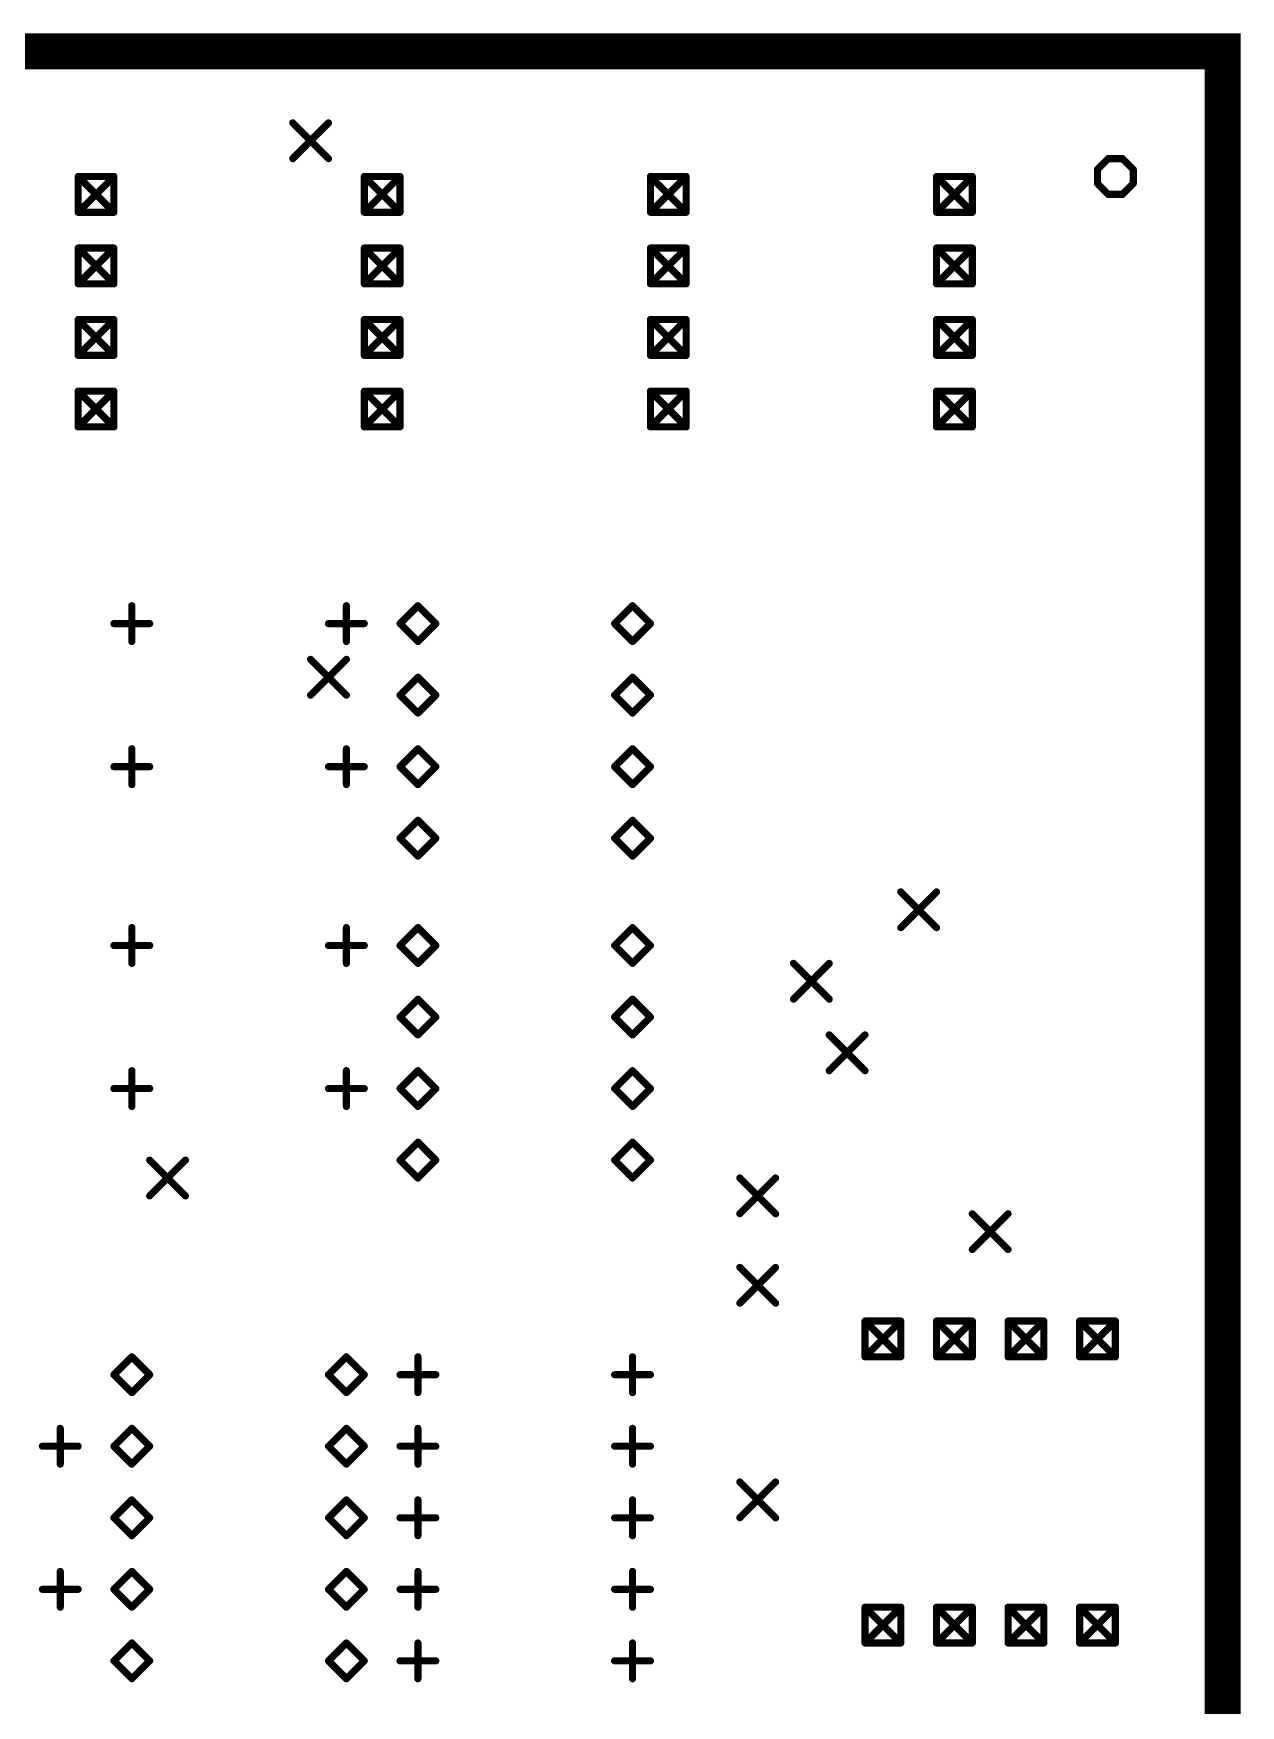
# Model space of a CAD drawing. Extents: x 0.17 to 7.45, y -1.34 to 4.7.
# Drawn here: x 5.758 to 7.446, y 2.359 to 4.696 of the extents above; entities that cross this region are included whole.
import ezdxf

# ---------------------------------------------------------------- set-up
doc = ezdxf.new("R2010")
doc.units = 0

msp = doc.modelspace()

# ---------------------------------------------------------------- linework, layer by layer
at = {"const_width": 0.05}
msp.add_lwpolyline([(0.196, 0.171), (0.196, 4.671), (7.421, 4.671), (7.421, 0.171), (0.196, 0.171)], close=True, dxfattribs=at)
at = {"const_width": 0.025}
msp.add_lwpolyline([(7.4085, 4.671, 1), (7.4335, 4.671, 1)], format="xyb", close=True, dxfattribs=at)
at = {"layer": 'DRD', "const_width": 0.01}
for points in [[(6.121, 4.571), (6.171, 4.521)], [(6.121, 4.521), (6.171, 4.571)], [(7.246, 4.506), (7.261, 4.521)], [(7.261, 4.521), (7.281, 4.521)], [(7.281, 4.521), (7.296, 4.506)], [(5.821, 4.496), (5.871, 4.446)], [(5.821, 4.446), (5.871, 4.496)], [(5.821, 4.496), (5.871, 4.496)], [(5.821, 4.446), (5.821, 4.496)], [(5.871, 4.496), (5.871, 4.446)], [(6.221, 4.496), (6.271, 4.446)], [(6.221, 4.446), (6.271, 4.496)], [(6.221, 4.496), (6.271, 4.496)], [(6.221, 4.446), (6.221, 4.496)], [(6.271, 4.496), (6.271, 4.446)], [(6.621, 4.496), (6.671, 4.446)], [(6.621, 4.446), (6.671, 4.496)], [(6.621, 4.496), (6.671, 4.496)], [(6.621, 4.446), (6.621, 4.496)], [(6.671, 4.496), (6.671, 4.446)], [(7.021, 4.496), (7.071, 4.446)], [(7.021, 4.446), (7.071, 4.496)], [(7.021, 4.496), (7.071, 4.496)], [(7.021, 4.446), (7.021, 4.496)], [(7.071, 4.496), (7.071, 4.446)], [(7.246, 4.486), (7.246, 4.506)], [(7.261, 4.471), (7.246, 4.486)], [(7.296, 4.486), (7.281, 4.471)], [(7.296, 4.506), (7.296, 4.486)], [(7.281, 4.471), (7.261, 4.471)], [(5.871, 4.446), (5.821, 4.446)], [(6.271, 4.446), (6.221, 4.446)], [(6.671, 4.446), (6.621, 4.446)], [(7.071, 4.446), (7.021, 4.446)], [(5.821, 4.396), (5.871, 4.346)], [(5.821, 4.346), (5.871, 4.396)], [(5.821, 4.396), (5.871, 4.396)], [(5.821, 4.346), (5.821, 4.396)], [(5.871, 4.396), (5.871, 4.346)], [(6.221, 4.396), (6.271, 4.346)], [(6.221, 4.346), (6.271, 4.396)], [(6.221, 4.396), (6.271, 4.396)], [(6.221, 4.346), (6.221, 4.396)], [(6.271, 4.396), (6.271, 4.346)], [(6.621, 4.396), (6.671, 4.346)], [(6.621, 4.346), (6.671, 4.396)], [(6.621, 4.396), (6.671, 4.396)], [(6.621, 4.346), (6.621, 4.396)], [(6.671, 4.396), (6.671, 4.346)], [(7.021, 4.396), (7.071, 4.346)], [(7.021, 4.346), (7.071, 4.396)], [(7.021, 4.396), (7.071, 4.396)], [(7.021, 4.346), (7.021, 4.396)], [(7.071, 4.396), (7.071, 4.346)], [(5.871, 4.346), (5.821, 4.346)], [(6.271, 4.346), (6.221, 4.346)], [(6.671, 4.346), (6.621, 4.346)], [(7.071, 4.346), (7.021, 4.346)], [(5.821, 4.296), (5.871, 4.246)], [(5.821, 4.246), (5.871, 4.296)], [(5.821, 4.296), (5.871, 4.296)], [(5.821, 4.246), (5.821, 4.296)], [(5.871, 4.296), (5.871, 4.246)], [(6.221, 4.296), (6.271, 4.246)], [(6.221, 4.246), (6.271, 4.296)], [(6.221, 4.296), (6.271, 4.296)], [(6.221, 4.246), (6.221, 4.296)], [(6.271, 4.296), (6.271, 4.246)], [(6.621, 4.296), (6.671, 4.246)], [(6.621, 4.246), (6.671, 4.296)], [(6.621, 4.296), (6.671, 4.296)], [(6.621, 4.246), (6.621, 4.296)], [(6.671, 4.296), (6.671, 4.246)], [(7.021, 4.296), (7.071, 4.246)], [(7.021, 4.246), (7.071, 4.296)], [(7.021, 4.296), (7.071, 4.296)], [(7.021, 4.246), (7.021, 4.296)], [(7.071, 4.296), (7.071, 4.246)], [(5.871, 4.246), (5.821, 4.246)], [(6.271, 4.246), (6.221, 4.246)], [(6.671, 4.246), (6.621, 4.246)], [(7.071, 4.246), (7.021, 4.246)], [(5.821, 4.196), (5.871, 4.146)], [(5.821, 4.146), (5.871, 4.196)], [(5.821, 4.196), (5.871, 4.196)], [(5.821, 4.146), (5.821, 4.196)], [(5.871, 4.196), (5.871, 4.146)], [(6.221, 4.196), (6.271, 4.146)], [(6.221, 4.146), (6.271, 4.196)], [(6.221, 4.196), (6.271, 4.196)], [(6.221, 4.146), (6.221, 4.196)], [(6.271, 4.196), (6.271, 4.146)], [(6.621, 4.196), (6.671, 4.146)], [(6.621, 4.146), (6.671, 4.196)], [(6.621, 4.196), (6.671, 4.196)], [(6.621, 4.146), (6.621, 4.196)], [(6.671, 4.196), (6.671, 4.146)], [(7.021, 4.196), (7.071, 4.146)], [(7.021, 4.146), (7.071, 4.196)], [(7.021, 4.196), (7.071, 4.196)], [(7.021, 4.146), (7.021, 4.196)], [(7.071, 4.196), (7.071, 4.146)], [(5.871, 4.146), (5.821, 4.146)], [(6.271, 4.146), (6.221, 4.146)], [(6.671, 4.146), (6.621, 4.146)], [(7.071, 4.146), (7.021, 4.146)], [(5.896, 3.846), (5.896, 3.896)], [(6.196, 3.846), (6.196, 3.896)], [(6.271, 3.871), (6.296, 3.896)], [(6.296, 3.896), (6.321, 3.871)], [(6.571, 3.871), (6.596, 3.896)], [(6.596, 3.896), (6.621, 3.871)], [(5.871, 3.871), (5.921, 3.871)], [(6.171, 3.871), (6.221, 3.871)], [(6.296, 3.846), (6.271, 3.871)], [(6.321, 3.871), (6.296, 3.846)], [(6.596, 3.846), (6.571, 3.871)], [(6.621, 3.871), (6.596, 3.846)], [(6.146, 3.821), (6.196, 3.771)], [(6.146, 3.771), (6.196, 3.821)], [(6.271, 3.771), (6.296, 3.796)], [(6.296, 3.796), (6.321, 3.771)], [(6.571, 3.771), (6.596, 3.796)], [(6.596, 3.796), (6.621, 3.771)], [(6.296, 3.746), (6.271, 3.771)], [(6.321, 3.771), (6.296, 3.746)], [(6.596, 3.746), (6.571, 3.771)], [(6.621, 3.771), (6.596, 3.746)], [(5.896, 3.646), (5.896, 3.696)], [(6.196, 3.646), (6.196, 3.696)], [(6.271, 3.671), (6.296, 3.696)], [(6.296, 3.696), (6.321, 3.671)], [(6.571, 3.671), (6.596, 3.696)], [(6.596, 3.696), (6.621, 3.671)], [(5.871, 3.671), (5.921, 3.671)], [(6.171, 3.671), (6.221, 3.671)], [(6.296, 3.646), (6.271, 3.671)], [(6.321, 3.671), (6.296, 3.646)], [(6.596, 3.646), (6.571, 3.671)], [(6.621, 3.671), (6.596, 3.646)], [(6.271, 3.571), (6.296, 3.596)], [(6.296, 3.596), (6.321, 3.571)], [(6.571, 3.571), (6.596, 3.596)], [(6.596, 3.596), (6.621, 3.571)], [(6.296, 3.546), (6.271, 3.571)], [(6.321, 3.571), (6.296, 3.546)], [(6.596, 3.546), (6.571, 3.571)], [(6.621, 3.571), (6.596, 3.546)], [(6.971, 3.496), (7.021, 3.446)], [(6.971, 3.446), (7.021, 3.496)], [(5.896, 3.396), (5.896, 3.446)], [(6.196, 3.396), (6.196, 3.446)], [(6.271, 3.421), (6.296, 3.446)], [(6.296, 3.446), (6.321, 3.421)], [(6.571, 3.421), (6.596, 3.446)], [(6.596, 3.446), (6.621, 3.421)], [(5.871, 3.421), (5.921, 3.421)], [(6.171, 3.421), (6.221, 3.421)], [(6.296, 3.396), (6.271, 3.421)], [(6.321, 3.421), (6.296, 3.396)], [(6.596, 3.396), (6.571, 3.421)], [(6.621, 3.421), (6.596, 3.396)], [(6.821, 3.396), (6.871, 3.346)], [(6.821, 3.346), (6.871, 3.396)], [(6.271, 3.321), (6.296, 3.346)], [(6.296, 3.346), (6.321, 3.321)], [(6.571, 3.321), (6.596, 3.346)], [(6.596, 3.346), (6.621, 3.321)], [(6.296, 3.296), (6.271, 3.321)], [(6.321, 3.321), (6.296, 3.296)], [(6.596, 3.296), (6.571, 3.321)], [(6.621, 3.321), (6.596, 3.296)], [(6.871, 3.296), (6.921, 3.246)], [(6.871, 3.246), (6.921, 3.296)], [(5.896, 3.196), (5.896, 3.246)], [(6.196, 3.196), (6.196, 3.246)], [(6.271, 3.221), (6.296, 3.246)], [(6.296, 3.246), (6.321, 3.221)], [(6.571, 3.221), (6.596, 3.246)], [(6.596, 3.246), (6.621, 3.221)], [(5.871, 3.221), (5.921, 3.221)], [(6.171, 3.221), (6.221, 3.221)], [(6.296, 3.196), (6.271, 3.221)], [(6.321, 3.221), (6.296, 3.196)], [(6.596, 3.196), (6.571, 3.221)], [(6.621, 3.221), (6.596, 3.196)], [(6.271, 3.121), (6.296, 3.146)], [(6.296, 3.146), (6.321, 3.121)], [(6.571, 3.121), (6.596, 3.146)], [(6.596, 3.146), (6.621, 3.121)], [(5.921, 3.121), (5.971, 3.071)], [(5.921, 3.071), (5.971, 3.121)], [(5.921, 3.121), (5.971, 3.071)], [(5.921, 3.071), (5.971, 3.121)], [(6.296, 3.096), (6.271, 3.121)], [(6.321, 3.121), (6.296, 3.096)], [(6.596, 3.096), (6.571, 3.121)], [(6.621, 3.121), (6.596, 3.096)], [(6.746, 3.096), (6.796, 3.046)], [(6.746, 3.046), (6.796, 3.096)], [(7.071, 3.046), (7.121, 2.996)], [(7.071, 2.996), (7.121, 3.046)], [(6.746, 2.971), (6.796, 2.921)], [(6.746, 2.921), (6.796, 2.971)], [(6.921, 2.896), (6.971, 2.846)], [(6.921, 2.846), (6.971, 2.896)], [(6.921, 2.896), (6.971, 2.896)], [(6.921, 2.846), (6.921, 2.896)], [(6.971, 2.896), (6.971, 2.846)], [(7.021, 2.896), (7.071, 2.846)], [(7.021, 2.846), (7.071, 2.896)], [(7.021, 2.896), (7.071, 2.896)], [(7.021, 2.846), (7.021, 2.896)], [(7.071, 2.896), (7.071, 2.846)], [(7.121, 2.896), (7.171, 2.846)], [(7.121, 2.846), (7.171, 2.896)], [(7.121, 2.896), (7.171, 2.896)], [(7.121, 2.846), (7.121, 2.896)], [(7.171, 2.896), (7.171, 2.846)], [(7.221, 2.896), (7.271, 2.846)], [(7.221, 2.846), (7.271, 2.896)], [(7.221, 2.896), (7.271, 2.896)], [(7.221, 2.846), (7.221, 2.896)], [(7.271, 2.896), (7.271, 2.846)], [(5.871, 2.821), (5.896, 2.846)], [(5.896, 2.846), (5.921, 2.821)], [(6.171, 2.821), (6.196, 2.846)], [(6.196, 2.846), (6.221, 2.821)], [(6.296, 2.796), (6.296, 2.846)], [(6.596, 2.796), (6.596, 2.846)], [(6.971, 2.846), (6.921, 2.846)], [(7.071, 2.846), (7.021, 2.846)], [(7.171, 2.846), (7.121, 2.846)], [(7.271, 2.846), (7.221, 2.846)], [(5.896, 2.796), (5.871, 2.821)], [(5.921, 2.821), (5.896, 2.796)], [(6.196, 2.796), (6.171, 2.821)], [(6.221, 2.821), (6.196, 2.796)], [(6.271, 2.821), (6.321, 2.821)], [(6.571, 2.821), (6.621, 2.821)], [(5.796, 2.696), (5.796, 2.746)], [(5.871, 2.721), (5.896, 2.746)], [(5.896, 2.746), (5.921, 2.721)], [(6.171, 2.721), (6.196, 2.746)], [(6.196, 2.746), (6.221, 2.721)], [(6.296, 2.696), (6.296, 2.746)], [(6.596, 2.696), (6.596, 2.746)], [(5.771, 2.721), (5.821, 2.721)], [(5.896, 2.696), (5.871, 2.721)], [(5.921, 2.721), (5.896, 2.696)], [(6.196, 2.696), (6.171, 2.721)], [(6.221, 2.721), (6.196, 2.696)], [(6.271, 2.721), (6.321, 2.721)], [(6.571, 2.721), (6.621, 2.721)], [(6.746, 2.671), (6.796, 2.621)], [(6.746, 2.621), (6.796, 2.671)], [(5.871, 2.621), (5.896, 2.646)], [(5.896, 2.646), (5.921, 2.621)], [(6.171, 2.621), (6.196, 2.646)], [(6.196, 2.646), (6.221, 2.621)], [(6.296, 2.596), (6.296, 2.646)], [(6.596, 2.596), (6.596, 2.646)], [(5.896, 2.596), (5.871, 2.621)], [(5.921, 2.621), (5.896, 2.596)], [(6.196, 2.596), (6.171, 2.621)], [(6.221, 2.621), (6.196, 2.596)], [(6.271, 2.621), (6.321, 2.621)], [(6.571, 2.621), (6.621, 2.621)], [(5.796, 2.496), (5.796, 2.546)], [(5.871, 2.521), (5.896, 2.546)], [(5.896, 2.546), (5.921, 2.521)], [(6.171, 2.521), (6.196, 2.546)], [(6.196, 2.546), (6.221, 2.521)], [(6.296, 2.496), (6.296, 2.546)], [(6.596, 2.496), (6.596, 2.546)], [(5.771, 2.521), (5.821, 2.521)], [(5.896, 2.496), (5.871, 2.521)], [(5.921, 2.521), (5.896, 2.496)], [(6.196, 2.496), (6.171, 2.521)], [(6.221, 2.521), (6.196, 2.496)], [(6.271, 2.521), (6.321, 2.521)], [(6.571, 2.521), (6.621, 2.521)], [(6.921, 2.496), (6.971, 2.446)], [(6.921, 2.446), (6.971, 2.496)], [(6.921, 2.496), (6.971, 2.496)], [(6.921, 2.446), (6.921, 2.496)], [(6.971, 2.496), (6.971, 2.446)], [(7.021, 2.496), (7.071, 2.446)], [(7.021, 2.446), (7.071, 2.496)], [(7.021, 2.496), (7.071, 2.496)], [(7.021, 2.446), (7.021, 2.496)], [(7.071, 2.496), (7.071, 2.446)], [(7.121, 2.496), (7.171, 2.446)], [(7.121, 2.446), (7.171, 2.496)], [(7.121, 2.496), (7.171, 2.496)], [(7.121, 2.446), (7.121, 2.496)], [(7.171, 2.496), (7.171, 2.446)], [(7.221, 2.496), (7.271, 2.446)], [(7.221, 2.446), (7.271, 2.496)], [(7.221, 2.496), (7.271, 2.496)], [(7.221, 2.446), (7.221, 2.496)], [(7.271, 2.496), (7.271, 2.446)], [(5.871, 2.421), (5.896, 2.446)], [(5.896, 2.446), (5.921, 2.421)], [(6.171, 2.421), (6.196, 2.446)], [(6.196, 2.446), (6.221, 2.421)], [(6.296, 2.396), (6.296, 2.446)], [(6.596, 2.396), (6.596, 2.446)], [(6.971, 2.446), (6.921, 2.446)], [(7.071, 2.446), (7.021, 2.446)], [(7.171, 2.446), (7.121, 2.446)], [(7.271, 2.446), (7.221, 2.446)], [(5.896, 2.396), (5.871, 2.421)], [(5.921, 2.421), (5.896, 2.396)], [(6.196, 2.396), (6.171, 2.421)], [(6.221, 2.421), (6.196, 2.396)], [(6.271, 2.421), (6.321, 2.421)], [(6.571, 2.421), (6.621, 2.421)]]:
    msp.add_lwpolyline(points, dxfattribs=at)
at = {"layer": 'DRD', "const_width": 0.005}
for points in [[(6.1185, 4.571, 1), (6.1235, 4.571, 1)], [(6.1685, 4.571, 1), (6.1735, 4.571, 1)], [(6.1185, 4.521, 1), (6.1235, 4.521, 1)], [(6.1685, 4.521, 1), (6.1735, 4.521, 1)], [(7.2585, 4.521, 1), (7.2635, 4.521, 1)], [(7.2585, 4.521, 1), (7.2635, 4.521, 1)], [(7.2785, 4.521, 1), (7.2835, 4.521, 1)], [(7.2785, 4.521, 1), (7.2835, 4.521, 1)], [(5.8185, 4.496, 1), (5.8235, 4.496, 1)], [(5.8185, 4.496, 1), (5.8235, 4.496, 1)], [(5.8185, 4.496, 1), (5.8235, 4.496, 1)], [(5.8685, 4.496, 1), (5.8735, 4.496, 1)], [(5.8685, 4.496, 1), (5.8735, 4.496, 1)], [(5.8685, 4.496, 1), (5.8735, 4.496, 1)], [(6.2185, 4.496, 1), (6.2235, 4.496, 1)], [(6.2185, 4.496, 1), (6.2235, 4.496, 1)], [(6.2185, 4.496, 1), (6.2235, 4.496, 1)], [(6.2685, 4.496, 1), (6.2735, 4.496, 1)], [(6.2685, 4.496, 1), (6.2735, 4.496, 1)], [(6.2685, 4.496, 1), (6.2735, 4.496, 1)], [(6.6185, 4.496, 1), (6.6235, 4.496, 1)], [(6.6185, 4.496, 1), (6.6235, 4.496, 1)], [(6.6185, 4.496, 1), (6.6235, 4.496, 1)], [(6.6685, 4.496, 1), (6.6735, 4.496, 1)], [(6.6685, 4.496, 1), (6.6735, 4.496, 1)], [(6.6685, 4.496, 1), (6.6735, 4.496, 1)], [(7.0185, 4.496, 1), (7.0235, 4.496, 1)], [(7.0185, 4.496, 1), (7.0235, 4.496, 1)], [(7.0185, 4.496, 1), (7.0235, 4.496, 1)], [(7.0685, 4.496, 1), (7.0735, 4.496, 1)], [(7.0685, 4.496, 1), (7.0735, 4.496, 1)], [(7.0685, 4.496, 1), (7.0735, 4.496, 1)], [(7.2435, 4.506, 1), (7.2485, 4.506, 1)], [(7.2435, 4.506, 1), (7.2485, 4.506, 1)], [(7.2435, 4.486, 1), (7.2485, 4.486, 1)], [(7.2435, 4.486, 1), (7.2485, 4.486, 1)], [(7.2935, 4.506, 1), (7.2985, 4.506, 1)], [(7.2935, 4.506, 1), (7.2985, 4.506, 1)], [(7.2935, 4.486, 1), (7.2985, 4.486, 1)], [(7.2935, 4.486, 1), (7.2985, 4.486, 1)], [(7.2585, 4.471, 1), (7.2635, 4.471, 1)], [(7.2585, 4.471, 1), (7.2635, 4.471, 1)], [(7.2785, 4.471, 1), (7.2835, 4.471, 1)], [(7.2785, 4.471, 1), (7.2835, 4.471, 1)], [(5.8185, 4.446, 1), (5.8235, 4.446, 1)], [(5.8185, 4.446, 1), (5.8235, 4.446, 1)], [(5.8185, 4.446, 1), (5.8235, 4.446, 1)], [(5.8685, 4.446, 1), (5.8735, 4.446, 1)], [(5.8685, 4.446, 1), (5.8735, 4.446, 1)], [(5.8685, 4.446, 1), (5.8735, 4.446, 1)], [(6.2185, 4.446, 1), (6.2235, 4.446, 1)], [(6.2185, 4.446, 1), (6.2235, 4.446, 1)], [(6.2185, 4.446, 1), (6.2235, 4.446, 1)], [(6.2685, 4.446, 1), (6.2735, 4.446, 1)], [(6.2685, 4.446, 1), (6.2735, 4.446, 1)], [(6.2685, 4.446, 1), (6.2735, 4.446, 1)], [(6.6185, 4.446, 1), (6.6235, 4.446, 1)], [(6.6185, 4.446, 1), (6.6235, 4.446, 1)], [(6.6185, 4.446, 1), (6.6235, 4.446, 1)], [(6.6685, 4.446, 1), (6.6735, 4.446, 1)], [(6.6685, 4.446, 1), (6.6735, 4.446, 1)], [(6.6685, 4.446, 1), (6.6735, 4.446, 1)], [(7.0185, 4.446, 1), (7.0235, 4.446, 1)], [(7.0185, 4.446, 1), (7.0235, 4.446, 1)], [(7.0185, 4.446, 1), (7.0235, 4.446, 1)], [(7.0685, 4.446, 1), (7.0735, 4.446, 1)], [(7.0685, 4.446, 1), (7.0735, 4.446, 1)], [(7.0685, 4.446, 1), (7.0735, 4.446, 1)], [(5.8185, 4.396, 1), (5.8235, 4.396, 1)], [(5.8185, 4.396, 1), (5.8235, 4.396, 1)], [(5.8185, 4.396, 1), (5.8235, 4.396, 1)], [(5.8685, 4.396, 1), (5.8735, 4.396, 1)], [(5.8685, 4.396, 1), (5.8735, 4.396, 1)], [(5.8685, 4.396, 1), (5.8735, 4.396, 1)], [(6.2185, 4.396, 1), (6.2235, 4.396, 1)], [(6.2185, 4.396, 1), (6.2235, 4.396, 1)], [(6.2185, 4.396, 1), (6.2235, 4.396, 1)], [(6.2685, 4.396, 1), (6.2735, 4.396, 1)], [(6.2685, 4.396, 1), (6.2735, 4.396, 1)], [(6.2685, 4.396, 1), (6.2735, 4.396, 1)], [(6.6185, 4.396, 1), (6.6235, 4.396, 1)], [(6.6185, 4.396, 1), (6.6235, 4.396, 1)], [(6.6185, 4.396, 1), (6.6235, 4.396, 1)], [(6.6685, 4.396, 1), (6.6735, 4.396, 1)], [(6.6685, 4.396, 1), (6.6735, 4.396, 1)], [(6.6685, 4.396, 1), (6.6735, 4.396, 1)], [(7.0185, 4.396, 1), (7.0235, 4.396, 1)], [(7.0185, 4.396, 1), (7.0235, 4.396, 1)], [(7.0185, 4.396, 1), (7.0235, 4.396, 1)], [(7.0685, 4.396, 1), (7.0735, 4.396, 1)], [(7.0685, 4.396, 1), (7.0735, 4.396, 1)], [(7.0685, 4.396, 1), (7.0735, 4.396, 1)], [(5.8185, 4.346, 1), (5.8235, 4.346, 1)], [(5.8185, 4.346, 1), (5.8235, 4.346, 1)], [(5.8185, 4.346, 1), (5.8235, 4.346, 1)], [(5.8685, 4.346, 1), (5.8735, 4.346, 1)], [(5.8685, 4.346, 1), (5.8735, 4.346, 1)], [(5.8685, 4.346, 1), (5.8735, 4.346, 1)], [(6.2185, 4.346, 1), (6.2235, 4.346, 1)], [(6.2185, 4.346, 1), (6.2235, 4.346, 1)], [(6.2185, 4.346, 1), (6.2235, 4.346, 1)], [(6.2685, 4.346, 1), (6.2735, 4.346, 1)], [(6.2685, 4.346, 1), (6.2735, 4.346, 1)], [(6.2685, 4.346, 1), (6.2735, 4.346, 1)], [(6.6185, 4.346, 1), (6.6235, 4.346, 1)], [(6.6185, 4.346, 1), (6.6235, 4.346, 1)], [(6.6185, 4.346, 1), (6.6235, 4.346, 1)], [(6.6685, 4.346, 1), (6.6735, 4.346, 1)], [(6.6685, 4.346, 1), (6.6735, 4.346, 1)], [(6.6685, 4.346, 1), (6.6735, 4.346, 1)], [(7.0185, 4.346, 1), (7.0235, 4.346, 1)], [(7.0185, 4.346, 1), (7.0235, 4.346, 1)], [(7.0185, 4.346, 1), (7.0235, 4.346, 1)], [(7.0685, 4.346, 1), (7.0735, 4.346, 1)], [(7.0685, 4.346, 1), (7.0735, 4.346, 1)], [(7.0685, 4.346, 1), (7.0735, 4.346, 1)], [(5.8185, 4.296, 1), (5.8235, 4.296, 1)], [(5.8185, 4.296, 1), (5.8235, 4.296, 1)], [(5.8185, 4.296, 1), (5.8235, 4.296, 1)], [(5.8685, 4.296, 1), (5.8735, 4.296, 1)], [(5.8685, 4.296, 1), (5.8735, 4.296, 1)], [(5.8685, 4.296, 1), (5.8735, 4.296, 1)], [(6.2185, 4.296, 1), (6.2235, 4.296, 1)], [(6.2185, 4.296, 1), (6.2235, 4.296, 1)], [(6.2185, 4.296, 1), (6.2235, 4.296, 1)], [(6.2685, 4.296, 1), (6.2735, 4.296, 1)], [(6.2685, 4.296, 1), (6.2735, 4.296, 1)], [(6.2685, 4.296, 1), (6.2735, 4.296, 1)], [(6.6185, 4.296, 1), (6.6235, 4.296, 1)], [(6.6185, 4.296, 1), (6.6235, 4.296, 1)], [(6.6185, 4.296, 1), (6.6235, 4.296, 1)], [(6.6685, 4.296, 1), (6.6735, 4.296, 1)], [(6.6685, 4.296, 1), (6.6735, 4.296, 1)], [(6.6685, 4.296, 1), (6.6735, 4.296, 1)], [(7.0185, 4.296, 1), (7.0235, 4.296, 1)], [(7.0185, 4.296, 1), (7.0235, 4.296, 1)], [(7.0185, 4.296, 1), (7.0235, 4.296, 1)], [(7.0685, 4.296, 1), (7.0735, 4.296, 1)], [(7.0685, 4.296, 1), (7.0735, 4.296, 1)], [(7.0685, 4.296, 1), (7.0735, 4.296, 1)], [(5.8185, 4.246, 1), (5.8235, 4.246, 1)], [(5.8185, 4.246, 1), (5.8235, 4.246, 1)], [(5.8185, 4.246, 1), (5.8235, 4.246, 1)], [(5.8685, 4.246, 1), (5.8735, 4.246, 1)], [(5.8685, 4.246, 1), (5.8735, 4.246, 1)], [(5.8685, 4.246, 1), (5.8735, 4.246, 1)], [(6.2185, 4.246, 1), (6.2235, 4.246, 1)], [(6.2185, 4.246, 1), (6.2235, 4.246, 1)], [(6.2185, 4.246, 1), (6.2235, 4.246, 1)], [(6.2685, 4.246, 1), (6.2735, 4.246, 1)], [(6.2685, 4.246, 1), (6.2735, 4.246, 1)], [(6.2685, 4.246, 1), (6.2735, 4.246, 1)], [(6.6185, 4.246, 1), (6.6235, 4.246, 1)], [(6.6185, 4.246, 1), (6.6235, 4.246, 1)], [(6.6185, 4.246, 1), (6.6235, 4.246, 1)], [(6.6685, 4.246, 1), (6.6735, 4.246, 1)], [(6.6685, 4.246, 1), (6.6735, 4.246, 1)], [(6.6685, 4.246, 1), (6.6735, 4.246, 1)], [(7.0185, 4.246, 1), (7.0235, 4.246, 1)], [(7.0185, 4.246, 1), (7.0235, 4.246, 1)], [(7.0185, 4.246, 1), (7.0235, 4.246, 1)], [(7.0685, 4.246, 1), (7.0735, 4.246, 1)], [(7.0685, 4.246, 1), (7.0735, 4.246, 1)], [(7.0685, 4.246, 1), (7.0735, 4.246, 1)], [(5.8185, 4.196, 1), (5.8235, 4.196, 1)], [(5.8185, 4.196, 1), (5.8235, 4.196, 1)], [(5.8185, 4.196, 1), (5.8235, 4.196, 1)], [(5.8685, 4.196, 1), (5.8735, 4.196, 1)], [(5.8685, 4.196, 1), (5.8735, 4.196, 1)], [(5.8685, 4.196, 1), (5.8735, 4.196, 1)], [(6.2185, 4.196, 1), (6.2235, 4.196, 1)], [(6.2185, 4.196, 1), (6.2235, 4.196, 1)], [(6.2185, 4.196, 1), (6.2235, 4.196, 1)], [(6.2685, 4.196, 1), (6.2735, 4.196, 1)], [(6.2685, 4.196, 1), (6.2735, 4.196, 1)], [(6.2685, 4.196, 1), (6.2735, 4.196, 1)], [(6.6185, 4.196, 1), (6.6235, 4.196, 1)], [(6.6185, 4.196, 1), (6.6235, 4.196, 1)], [(6.6185, 4.196, 1), (6.6235, 4.196, 1)], [(6.6685, 4.196, 1), (6.6735, 4.196, 1)], [(6.6685, 4.196, 1), (6.6735, 4.196, 1)], [(6.6685, 4.196, 1), (6.6735, 4.196, 1)], [(7.0185, 4.196, 1), (7.0235, 4.196, 1)], [(7.0185, 4.196, 1), (7.0235, 4.196, 1)], [(7.0185, 4.196, 1), (7.0235, 4.196, 1)], [(7.0685, 4.196, 1), (7.0735, 4.196, 1)], [(7.0685, 4.196, 1), (7.0735, 4.196, 1)], [(7.0685, 4.196, 1), (7.0735, 4.196, 1)], [(5.8185, 4.146, 1), (5.8235, 4.146, 1)], [(5.8185, 4.146, 1), (5.8235, 4.146, 1)], [(5.8185, 4.146, 1), (5.8235, 4.146, 1)], [(5.8685, 4.146, 1), (5.8735, 4.146, 1)], [(5.8685, 4.146, 1), (5.8735, 4.146, 1)], [(5.8685, 4.146, 1), (5.8735, 4.146, 1)], [(6.2185, 4.146, 1), (6.2235, 4.146, 1)], [(6.2185, 4.146, 1), (6.2235, 4.146, 1)], [(6.2185, 4.146, 1), (6.2235, 4.146, 1)], [(6.2685, 4.146, 1), (6.2735, 4.146, 1)], [(6.2685, 4.146, 1), (6.2735, 4.146, 1)], [(6.2685, 4.146, 1), (6.2735, 4.146, 1)], [(6.6185, 4.146, 1), (6.6235, 4.146, 1)], [(6.6185, 4.146, 1), (6.6235, 4.146, 1)], [(6.6185, 4.146, 1), (6.6235, 4.146, 1)], [(6.6685, 4.146, 1), (6.6735, 4.146, 1)], [(6.6685, 4.146, 1), (6.6735, 4.146, 1)], [(6.6685, 4.146, 1), (6.6735, 4.146, 1)], [(7.0185, 4.146, 1), (7.0235, 4.146, 1)], [(7.0185, 4.146, 1), (7.0235, 4.146, 1)], [(7.0185, 4.146, 1), (7.0235, 4.146, 1)], [(7.0685, 4.146, 1), (7.0735, 4.146, 1)], [(7.0685, 4.146, 1), (7.0735, 4.146, 1)], [(7.0685, 4.146, 1), (7.0735, 4.146, 1)], [(5.8935, 3.896, 1), (5.8985, 3.896, 1)], [(6.1935, 3.896, 1), (6.1985, 3.896, 1)], [(6.2935, 3.896, 1), (6.2985, 3.896, 1)], [(6.2935, 3.896, 1), (6.2985, 3.896, 1)], [(6.5935, 3.896, 1), (6.5985, 3.896, 1)], [(6.5935, 3.896, 1), (6.5985, 3.896, 1)], [(5.8685, 3.871, 1), (5.8735, 3.871, 1)], [(5.9185, 3.871, 1), (5.9235, 3.871, 1)], [(6.1685, 3.871, 1), (6.1735, 3.871, 1)], [(6.2185, 3.871, 1), (6.2235, 3.871, 1)], [(6.2685, 3.871, 1), (6.2735, 3.871, 1)], [(6.2685, 3.871, 1), (6.2735, 3.871, 1)], [(6.3185, 3.871, 1), (6.3235, 3.871, 1)], [(6.3185, 3.871, 1), (6.3235, 3.871, 1)], [(6.5685, 3.871, 1), (6.5735, 3.871, 1)], [(6.5685, 3.871, 1), (6.5735, 3.871, 1)], [(6.6185, 3.871, 1), (6.6235, 3.871, 1)], [(6.6185, 3.871, 1), (6.6235, 3.871, 1)], [(5.8935, 3.846, 1), (5.8985, 3.846, 1)], [(6.1935, 3.846, 1), (6.1985, 3.846, 1)], [(6.2935, 3.846, 1), (6.2985, 3.846, 1)], [(6.2935, 3.846, 1), (6.2985, 3.846, 1)], [(6.5935, 3.846, 1), (6.5985, 3.846, 1)], [(6.5935, 3.846, 1), (6.5985, 3.846, 1)], [(6.1435, 3.821, 1), (6.1485, 3.821, 1)], [(6.1935, 3.821, 1), (6.1985, 3.821, 1)], [(6.2935, 3.796, 1), (6.2985, 3.796, 1)], [(6.2935, 3.796, 1), (6.2985, 3.796, 1)], [(6.5935, 3.796, 1), (6.5985, 3.796, 1)], [(6.5935, 3.796, 1), (6.5985, 3.796, 1)], [(6.1435, 3.771, 1), (6.1485, 3.771, 1)], [(6.1935, 3.771, 1), (6.1985, 3.771, 1)], [(6.2685, 3.771, 1), (6.2735, 3.771, 1)], [(6.2685, 3.771, 1), (6.2735, 3.771, 1)], [(6.3185, 3.771, 1), (6.3235, 3.771, 1)], [(6.3185, 3.771, 1), (6.3235, 3.771, 1)], [(6.5685, 3.771, 1), (6.5735, 3.771, 1)], [(6.5685, 3.771, 1), (6.5735, 3.771, 1)], [(6.6185, 3.771, 1), (6.6235, 3.771, 1)], [(6.6185, 3.771, 1), (6.6235, 3.771, 1)], [(6.2935, 3.746, 1), (6.2985, 3.746, 1)], [(6.2935, 3.746, 1), (6.2985, 3.746, 1)], [(6.5935, 3.746, 1), (6.5985, 3.746, 1)], [(6.5935, 3.746, 1), (6.5985, 3.746, 1)], [(5.8935, 3.696, 1), (5.8985, 3.696, 1)], [(6.1935, 3.696, 1), (6.1985, 3.696, 1)], [(6.2935, 3.696, 1), (6.2985, 3.696, 1)], [(6.2935, 3.696, 1), (6.2985, 3.696, 1)], [(6.5935, 3.696, 1), (6.5985, 3.696, 1)], [(6.5935, 3.696, 1), (6.5985, 3.696, 1)], [(5.8685, 3.671, 1), (5.8735, 3.671, 1)], [(5.9185, 3.671, 1), (5.9235, 3.671, 1)], [(6.1685, 3.671, 1), (6.1735, 3.671, 1)], [(6.2185, 3.671, 1), (6.2235, 3.671, 1)], [(6.2685, 3.671, 1), (6.2735, 3.671, 1)], [(6.2685, 3.671, 1), (6.2735, 3.671, 1)], [(6.3185, 3.671, 1), (6.3235, 3.671, 1)], [(6.3185, 3.671, 1), (6.3235, 3.671, 1)], [(6.5685, 3.671, 1), (6.5735, 3.671, 1)], [(6.5685, 3.671, 1), (6.5735, 3.671, 1)], [(6.6185, 3.671, 1), (6.6235, 3.671, 1)], [(6.6185, 3.671, 1), (6.6235, 3.671, 1)], [(5.8935, 3.646, 1), (5.8985, 3.646, 1)], [(6.1935, 3.646, 1), (6.1985, 3.646, 1)], [(6.2935, 3.646, 1), (6.2985, 3.646, 1)], [(6.2935, 3.646, 1), (6.2985, 3.646, 1)], [(6.5935, 3.646, 1), (6.5985, 3.646, 1)], [(6.5935, 3.646, 1), (6.5985, 3.646, 1)], [(6.2935, 3.596, 1), (6.2985, 3.596, 1)], [(6.2935, 3.596, 1), (6.2985, 3.596, 1)], [(6.5935, 3.596, 1), (6.5985, 3.596, 1)], [(6.5935, 3.596, 1), (6.5985, 3.596, 1)], [(6.2685, 3.571, 1), (6.2735, 3.571, 1)], [(6.2685, 3.571, 1), (6.2735, 3.571, 1)], [(6.3185, 3.571, 1), (6.3235, 3.571, 1)], [(6.3185, 3.571, 1), (6.3235, 3.571, 1)], [(6.5685, 3.571, 1), (6.5735, 3.571, 1)], [(6.5685, 3.571, 1), (6.5735, 3.571, 1)], [(6.6185, 3.571, 1), (6.6235, 3.571, 1)], [(6.6185, 3.571, 1), (6.6235, 3.571, 1)], [(6.2935, 3.546, 1), (6.2985, 3.546, 1)], [(6.2935, 3.546, 1), (6.2985, 3.546, 1)], [(6.5935, 3.546, 1), (6.5985, 3.546, 1)], [(6.5935, 3.546, 1), (6.5985, 3.546, 1)], [(6.9685, 3.496, 1), (6.9735, 3.496, 1)], [(7.0185, 3.496, 1), (7.0235, 3.496, 1)], [(5.8935, 3.446, 1), (5.8985, 3.446, 1)], [(6.1935, 3.446, 1), (6.1985, 3.446, 1)], [(6.2935, 3.446, 1), (6.2985, 3.446, 1)], [(6.2935, 3.446, 1), (6.2985, 3.446, 1)], [(6.5935, 3.446, 1), (6.5985, 3.446, 1)], [(6.5935, 3.446, 1), (6.5985, 3.446, 1)], [(6.9685, 3.446, 1), (6.9735, 3.446, 1)], [(7.0185, 3.446, 1), (7.0235, 3.446, 1)], [(5.8685, 3.421, 1), (5.8735, 3.421, 1)], [(5.9185, 3.421, 1), (5.9235, 3.421, 1)], [(6.1685, 3.421, 1), (6.1735, 3.421, 1)], [(6.2185, 3.421, 1), (6.2235, 3.421, 1)], [(6.2685, 3.421, 1), (6.2735, 3.421, 1)], [(6.2685, 3.421, 1), (6.2735, 3.421, 1)], [(6.3185, 3.421, 1), (6.3235, 3.421, 1)], [(6.3185, 3.421, 1), (6.3235, 3.421, 1)], [(6.5685, 3.421, 1), (6.5735, 3.421, 1)], [(6.5685, 3.421, 1), (6.5735, 3.421, 1)], [(6.6185, 3.421, 1), (6.6235, 3.421, 1)], [(6.6185, 3.421, 1), (6.6235, 3.421, 1)], [(5.8935, 3.396, 1), (5.8985, 3.396, 1)], [(6.1935, 3.396, 1), (6.1985, 3.396, 1)], [(6.2935, 3.396, 1), (6.2985, 3.396, 1)], [(6.2935, 3.396, 1), (6.2985, 3.396, 1)], [(6.5935, 3.396, 1), (6.5985, 3.396, 1)], [(6.5935, 3.396, 1), (6.5985, 3.396, 1)], [(6.8185, 3.396, 1), (6.8235, 3.396, 1)], [(6.8685, 3.396, 1), (6.8735, 3.396, 1)], [(6.2935, 3.346, 1), (6.2985, 3.346, 1)], [(6.2935, 3.346, 1), (6.2985, 3.346, 1)], [(6.5935, 3.346, 1), (6.5985, 3.346, 1)], [(6.5935, 3.346, 1), (6.5985, 3.346, 1)], [(6.8185, 3.346, 1), (6.8235, 3.346, 1)], [(6.8685, 3.346, 1), (6.8735, 3.346, 1)], [(6.2685, 3.321, 1), (6.2735, 3.321, 1)], [(6.2685, 3.321, 1), (6.2735, 3.321, 1)], [(6.3185, 3.321, 1), (6.3235, 3.321, 1)], [(6.3185, 3.321, 1), (6.3235, 3.321, 1)], [(6.5685, 3.321, 1), (6.5735, 3.321, 1)], [(6.5685, 3.321, 1), (6.5735, 3.321, 1)], [(6.6185, 3.321, 1), (6.6235, 3.321, 1)], [(6.6185, 3.321, 1), (6.6235, 3.321, 1)], [(6.2935, 3.296, 1), (6.2985, 3.296, 1)], [(6.2935, 3.296, 1), (6.2985, 3.296, 1)], [(6.5935, 3.296, 1), (6.5985, 3.296, 1)], [(6.5935, 3.296, 1), (6.5985, 3.296, 1)], [(6.8685, 3.296, 1), (6.8735, 3.296, 1)], [(6.9185, 3.296, 1), (6.9235, 3.296, 1)], [(5.8935, 3.246, 1), (5.8985, 3.246, 1)], [(6.1935, 3.246, 1), (6.1985, 3.246, 1)], [(6.2935, 3.246, 1), (6.2985, 3.246, 1)], [(6.2935, 3.246, 1), (6.2985, 3.246, 1)], [(6.5935, 3.246, 1), (6.5985, 3.246, 1)], [(6.5935, 3.246, 1), (6.5985, 3.246, 1)], [(6.8685, 3.246, 1), (6.8735, 3.246, 1)], [(6.9185, 3.246, 1), (6.9235, 3.246, 1)], [(5.8685, 3.221, 1), (5.8735, 3.221, 1)], [(5.9185, 3.221, 1), (5.9235, 3.221, 1)], [(6.1685, 3.221, 1), (6.1735, 3.221, 1)], [(6.2185, 3.221, 1), (6.2235, 3.221, 1)], [(6.2685, 3.221, 1), (6.2735, 3.221, 1)], [(6.2685, 3.221, 1), (6.2735, 3.221, 1)], [(6.3185, 3.221, 1), (6.3235, 3.221, 1)], [(6.3185, 3.221, 1), (6.3235, 3.221, 1)], [(6.5685, 3.221, 1), (6.5735, 3.221, 1)], [(6.5685, 3.221, 1), (6.5735, 3.221, 1)], [(6.6185, 3.221, 1), (6.6235, 3.221, 1)], [(6.6185, 3.221, 1), (6.6235, 3.221, 1)], [(5.8935, 3.196, 1), (5.8985, 3.196, 1)], [(6.1935, 3.196, 1), (6.1985, 3.196, 1)], [(6.2935, 3.196, 1), (6.2985, 3.196, 1)], [(6.2935, 3.196, 1), (6.2985, 3.196, 1)], [(6.5935, 3.196, 1), (6.5985, 3.196, 1)], [(6.5935, 3.196, 1), (6.5985, 3.196, 1)], [(6.2935, 3.146, 1), (6.2985, 3.146, 1)], [(6.2935, 3.146, 1), (6.2985, 3.146, 1)], [(6.5935, 3.146, 1), (6.5985, 3.146, 1)], [(6.5935, 3.146, 1), (6.5985, 3.146, 1)], [(5.9185, 3.121, 1), (5.9235, 3.121, 1)], [(5.9185, 3.121, 1), (5.9235, 3.121, 1)], [(5.9685, 3.121, 1), (5.9735, 3.121, 1)], [(5.9685, 3.121, 1), (5.9735, 3.121, 1)], [(6.2685, 3.121, 1), (6.2735, 3.121, 1)], [(6.2685, 3.121, 1), (6.2735, 3.121, 1)], [(6.3185, 3.121, 1), (6.3235, 3.121, 1)], [(6.3185, 3.121, 1), (6.3235, 3.121, 1)], [(6.5685, 3.121, 1), (6.5735, 3.121, 1)], [(6.5685, 3.121, 1), (6.5735, 3.121, 1)], [(6.6185, 3.121, 1), (6.6235, 3.121, 1)], [(6.6185, 3.121, 1), (6.6235, 3.121, 1)], [(6.2935, 3.096, 1), (6.2985, 3.096, 1)], [(6.2935, 3.096, 1), (6.2985, 3.096, 1)], [(6.5935, 3.096, 1), (6.5985, 3.096, 1)], [(6.5935, 3.096, 1), (6.5985, 3.096, 1)], [(6.7435, 3.096, 1), (6.7485, 3.096, 1)], [(6.7935, 3.096, 1), (6.7985, 3.096, 1)], [(5.9185, 3.071, 1), (5.9235, 3.071, 1)], [(5.9185, 3.071, 1), (5.9235, 3.071, 1)], [(5.9685, 3.071, 1), (5.9735, 3.071, 1)], [(5.9685, 3.071, 1), (5.9735, 3.071, 1)], [(6.7435, 3.046, 1), (6.7485, 3.046, 1)], [(6.7935, 3.046, 1), (6.7985, 3.046, 1)], [(7.0685, 3.046, 1), (7.0735, 3.046, 1)], [(7.1185, 3.046, 1), (7.1235, 3.046, 1)], [(7.0685, 2.996, 1), (7.0735, 2.996, 1)], [(7.1185, 2.996, 1), (7.1235, 2.996, 1)], [(6.7435, 2.971, 1), (6.7485, 2.971, 1)], [(6.7935, 2.971, 1), (6.7985, 2.971, 1)], [(6.7435, 2.921, 1), (6.7485, 2.921, 1)], [(6.7935, 2.921, 1), (6.7985, 2.921, 1)], [(6.9185, 2.896, 1), (6.9235, 2.896, 1)], [(6.9185, 2.896, 1), (6.9235, 2.896, 1)], [(6.9185, 2.896, 1), (6.9235, 2.896, 1)], [(6.9685, 2.896, 1), (6.9735, 2.896, 1)], [(6.9685, 2.896, 1), (6.9735, 2.896, 1)], [(6.9685, 2.896, 1), (6.9735, 2.896, 1)], [(7.0185, 2.896, 1), (7.0235, 2.896, 1)], [(7.0185, 2.896, 1), (7.0235, 2.896, 1)], [(7.0185, 2.896, 1), (7.0235, 2.896, 1)], [(7.0685, 2.896, 1), (7.0735, 2.896, 1)], [(7.0685, 2.896, 1), (7.0735, 2.896, 1)], [(7.0685, 2.896, 1), (7.0735, 2.896, 1)], [(7.1185, 2.896, 1), (7.1235, 2.896, 1)], [(7.1185, 2.896, 1), (7.1235, 2.896, 1)], [(7.1185, 2.896, 1), (7.1235, 2.896, 1)], [(7.1685, 2.896, 1), (7.1735, 2.896, 1)], [(7.1685, 2.896, 1), (7.1735, 2.896, 1)], [(7.1685, 2.896, 1), (7.1735, 2.896, 1)], [(7.2185, 2.896, 1), (7.2235, 2.896, 1)], [(7.2185, 2.896, 1), (7.2235, 2.896, 1)], [(7.2185, 2.896, 1), (7.2235, 2.896, 1)], [(7.2685, 2.896, 1), (7.2735, 2.896, 1)], [(7.2685, 2.896, 1), (7.2735, 2.896, 1)], [(7.2685, 2.896, 1), (7.2735, 2.896, 1)], [(5.8935, 2.846, 1), (5.8985, 2.846, 1)], [(5.8935, 2.846, 1), (5.8985, 2.846, 1)], [(6.1935, 2.846, 1), (6.1985, 2.846, 1)], [(6.1935, 2.846, 1), (6.1985, 2.846, 1)], [(6.2935, 2.846, 1), (6.2985, 2.846, 1)], [(6.5935, 2.846, 1), (6.5985, 2.846, 1)], [(6.9185, 2.846, 1), (6.9235, 2.846, 1)], [(6.9185, 2.846, 1), (6.9235, 2.846, 1)], [(6.9185, 2.846, 1), (6.9235, 2.846, 1)], [(6.9685, 2.846, 1), (6.9735, 2.846, 1)], [(6.9685, 2.846, 1), (6.9735, 2.846, 1)], [(6.9685, 2.846, 1), (6.9735, 2.846, 1)], [(7.0185, 2.846, 1), (7.0235, 2.846, 1)], [(7.0185, 2.846, 1), (7.0235, 2.846, 1)], [(7.0185, 2.846, 1), (7.0235, 2.846, 1)], [(7.0685, 2.846, 1), (7.0735, 2.846, 1)], [(7.0685, 2.846, 1), (7.0735, 2.846, 1)], [(7.0685, 2.846, 1), (7.0735, 2.846, 1)], [(7.1185, 2.846, 1), (7.1235, 2.846, 1)], [(7.1185, 2.846, 1), (7.1235, 2.846, 1)], [(7.1185, 2.846, 1), (7.1235, 2.846, 1)], [(7.1685, 2.846, 1), (7.1735, 2.846, 1)], [(7.1685, 2.846, 1), (7.1735, 2.846, 1)], [(7.1685, 2.846, 1), (7.1735, 2.846, 1)], [(7.2185, 2.846, 1), (7.2235, 2.846, 1)], [(7.2185, 2.846, 1), (7.2235, 2.846, 1)], [(7.2185, 2.846, 1), (7.2235, 2.846, 1)], [(7.2685, 2.846, 1), (7.2735, 2.846, 1)], [(7.2685, 2.846, 1), (7.2735, 2.846, 1)], [(7.2685, 2.846, 1), (7.2735, 2.846, 1)], [(5.8685, 2.821, 1), (5.8735, 2.821, 1)], [(5.8685, 2.821, 1), (5.8735, 2.821, 1)], [(5.9185, 2.821, 1), (5.9235, 2.821, 1)], [(5.9185, 2.821, 1), (5.9235, 2.821, 1)], [(6.1685, 2.821, 1), (6.1735, 2.821, 1)], [(6.1685, 2.821, 1), (6.1735, 2.821, 1)], [(6.2185, 2.821, 1), (6.2235, 2.821, 1)], [(6.2185, 2.821, 1), (6.2235, 2.821, 1)], [(6.2685, 2.821, 1), (6.2735, 2.821, 1)], [(6.3185, 2.821, 1), (6.3235, 2.821, 1)], [(6.5685, 2.821, 1), (6.5735, 2.821, 1)], [(6.6185, 2.821, 1), (6.6235, 2.821, 1)], [(5.8935, 2.796, 1), (5.8985, 2.796, 1)], [(5.8935, 2.796, 1), (5.8985, 2.796, 1)], [(6.1935, 2.796, 1), (6.1985, 2.796, 1)], [(6.1935, 2.796, 1), (6.1985, 2.796, 1)], [(6.2935, 2.796, 1), (6.2985, 2.796, 1)], [(6.5935, 2.796, 1), (6.5985, 2.796, 1)], [(5.7935, 2.746, 1), (5.7985, 2.746, 1)], [(5.8935, 2.746, 1), (5.8985, 2.746, 1)], [(5.8935, 2.746, 1), (5.8985, 2.746, 1)], [(6.1935, 2.746, 1), (6.1985, 2.746, 1)], [(6.1935, 2.746, 1), (6.1985, 2.746, 1)], [(6.2935, 2.746, 1), (6.2985, 2.746, 1)], [(6.5935, 2.746, 1), (6.5985, 2.746, 1)], [(5.7685, 2.721, 1), (5.7735, 2.721, 1)], [(5.8185, 2.721, 1), (5.8235, 2.721, 1)], [(5.8685, 2.721, 1), (5.8735, 2.721, 1)], [(5.8685, 2.721, 1), (5.8735, 2.721, 1)], [(5.9185, 2.721, 1), (5.9235, 2.721, 1)], [(5.9185, 2.721, 1), (5.9235, 2.721, 1)], [(6.1685, 2.721, 1), (6.1735, 2.721, 1)], [(6.1685, 2.721, 1), (6.1735, 2.721, 1)], [(6.2185, 2.721, 1), (6.2235, 2.721, 1)], [(6.2185, 2.721, 1), (6.2235, 2.721, 1)], [(6.2685, 2.721, 1), (6.2735, 2.721, 1)], [(6.3185, 2.721, 1), (6.3235, 2.721, 1)], [(6.5685, 2.721, 1), (6.5735, 2.721, 1)], [(6.6185, 2.721, 1), (6.6235, 2.721, 1)], [(5.7935, 2.696, 1), (5.7985, 2.696, 1)], [(5.8935, 2.696, 1), (5.8985, 2.696, 1)], [(5.8935, 2.696, 1), (5.8985, 2.696, 1)], [(6.1935, 2.696, 1), (6.1985, 2.696, 1)], [(6.1935, 2.696, 1), (6.1985, 2.696, 1)], [(6.2935, 2.696, 1), (6.2985, 2.696, 1)], [(6.5935, 2.696, 1), (6.5985, 2.696, 1)], [(6.7435, 2.671, 1), (6.7485, 2.671, 1)], [(6.7935, 2.671, 1), (6.7985, 2.671, 1)], [(5.8935, 2.646, 1), (5.8985, 2.646, 1)], [(5.8935, 2.646, 1), (5.8985, 2.646, 1)], [(6.1935, 2.646, 1), (6.1985, 2.646, 1)], [(6.1935, 2.646, 1), (6.1985, 2.646, 1)], [(6.2935, 2.646, 1), (6.2985, 2.646, 1)], [(6.5935, 2.646, 1), (6.5985, 2.646, 1)], [(5.8685, 2.621, 1), (5.8735, 2.621, 1)], [(5.8685, 2.621, 1), (5.8735, 2.621, 1)], [(5.9185, 2.621, 1), (5.9235, 2.621, 1)], [(5.9185, 2.621, 1), (5.9235, 2.621, 1)], [(6.1685, 2.621, 1), (6.1735, 2.621, 1)], [(6.1685, 2.621, 1), (6.1735, 2.621, 1)], [(6.2185, 2.621, 1), (6.2235, 2.621, 1)], [(6.2185, 2.621, 1), (6.2235, 2.621, 1)], [(6.2685, 2.621, 1), (6.2735, 2.621, 1)], [(6.3185, 2.621, 1), (6.3235, 2.621, 1)], [(6.5685, 2.621, 1), (6.5735, 2.621, 1)], [(6.6185, 2.621, 1), (6.6235, 2.621, 1)], [(6.7435, 2.621, 1), (6.7485, 2.621, 1)], [(6.7935, 2.621, 1), (6.7985, 2.621, 1)], [(5.8935, 2.596, 1), (5.8985, 2.596, 1)], [(5.8935, 2.596, 1), (5.8985, 2.596, 1)], [(6.1935, 2.596, 1), (6.1985, 2.596, 1)], [(6.1935, 2.596, 1), (6.1985, 2.596, 1)], [(6.2935, 2.596, 1), (6.2985, 2.596, 1)], [(6.5935, 2.596, 1), (6.5985, 2.596, 1)], [(5.7935, 2.546, 1), (5.7985, 2.546, 1)], [(5.8935, 2.546, 1), (5.8985, 2.546, 1)], [(5.8935, 2.546, 1), (5.8985, 2.546, 1)], [(6.1935, 2.546, 1), (6.1985, 2.546, 1)], [(6.1935, 2.546, 1), (6.1985, 2.546, 1)], [(6.2935, 2.546, 1), (6.2985, 2.546, 1)], [(6.5935, 2.546, 1), (6.5985, 2.546, 1)], [(5.7685, 2.521, 1), (5.7735, 2.521, 1)], [(5.8185, 2.521, 1), (5.8235, 2.521, 1)], [(5.8685, 2.521, 1), (5.8735, 2.521, 1)], [(5.8685, 2.521, 1), (5.8735, 2.521, 1)], [(5.9185, 2.521, 1), (5.9235, 2.521, 1)], [(5.9185, 2.521, 1), (5.9235, 2.521, 1)], [(6.1685, 2.521, 1), (6.1735, 2.521, 1)], [(6.1685, 2.521, 1), (6.1735, 2.521, 1)], [(6.2185, 2.521, 1), (6.2235, 2.521, 1)], [(6.2185, 2.521, 1), (6.2235, 2.521, 1)], [(6.2685, 2.521, 1), (6.2735, 2.521, 1)], [(6.3185, 2.521, 1), (6.3235, 2.521, 1)], [(6.5685, 2.521, 1), (6.5735, 2.521, 1)], [(6.6185, 2.521, 1), (6.6235, 2.521, 1)], [(5.7935, 2.496, 1), (5.7985, 2.496, 1)], [(5.8935, 2.496, 1), (5.8985, 2.496, 1)], [(5.8935, 2.496, 1), (5.8985, 2.496, 1)], [(6.1935, 2.496, 1), (6.1985, 2.496, 1)], [(6.1935, 2.496, 1), (6.1985, 2.496, 1)], [(6.2935, 2.496, 1), (6.2985, 2.496, 1)], [(6.5935, 2.496, 1), (6.5985, 2.496, 1)], [(6.9185, 2.496, 1), (6.9235, 2.496, 1)], [(6.9185, 2.496, 1), (6.9235, 2.496, 1)], [(6.9185, 2.496, 1), (6.9235, 2.496, 1)], [(6.9685, 2.496, 1), (6.9735, 2.496, 1)], [(6.9685, 2.496, 1), (6.9735, 2.496, 1)], [(6.9685, 2.496, 1), (6.9735, 2.496, 1)], [(7.0185, 2.496, 1), (7.0235, 2.496, 1)], [(7.0185, 2.496, 1), (7.0235, 2.496, 1)], [(7.0185, 2.496, 1), (7.0235, 2.496, 1)], [(7.0685, 2.496, 1), (7.0735, 2.496, 1)], [(7.0685, 2.496, 1), (7.0735, 2.496, 1)], [(7.0685, 2.496, 1), (7.0735, 2.496, 1)], [(7.1185, 2.496, 1), (7.1235, 2.496, 1)], [(7.1185, 2.496, 1), (7.1235, 2.496, 1)], [(7.1185, 2.496, 1), (7.1235, 2.496, 1)], [(7.1685, 2.496, 1), (7.1735, 2.496, 1)], [(7.1685, 2.496, 1), (7.1735, 2.496, 1)], [(7.1685, 2.496, 1), (7.1735, 2.496, 1)], [(7.2185, 2.496, 1), (7.2235, 2.496, 1)], [(7.2185, 2.496, 1), (7.2235, 2.496, 1)], [(7.2185, 2.496, 1), (7.2235, 2.496, 1)], [(7.2685, 2.496, 1), (7.2735, 2.496, 1)], [(7.2685, 2.496, 1), (7.2735, 2.496, 1)], [(7.2685, 2.496, 1), (7.2735, 2.496, 1)], [(5.8935, 2.446, 1), (5.8985, 2.446, 1)], [(5.8935, 2.446, 1), (5.8985, 2.446, 1)], [(6.1935, 2.446, 1), (6.1985, 2.446, 1)], [(6.1935, 2.446, 1), (6.1985, 2.446, 1)], [(6.2935, 2.446, 1), (6.2985, 2.446, 1)], [(6.5935, 2.446, 1), (6.5985, 2.446, 1)], [(6.9185, 2.446, 1), (6.9235, 2.446, 1)], [(6.9185, 2.446, 1), (6.9235, 2.446, 1)], [(6.9185, 2.446, 1), (6.9235, 2.446, 1)], [(6.9685, 2.446, 1), (6.9735, 2.446, 1)], [(6.9685, 2.446, 1), (6.9735, 2.446, 1)], [(6.9685, 2.446, 1), (6.9735, 2.446, 1)], [(7.0185, 2.446, 1), (7.0235, 2.446, 1)], [(7.0185, 2.446, 1), (7.0235, 2.446, 1)], [(7.0185, 2.446, 1), (7.0235, 2.446, 1)], [(7.0685, 2.446, 1), (7.0735, 2.446, 1)], [(7.0685, 2.446, 1), (7.0735, 2.446, 1)], [(7.0685, 2.446, 1), (7.0735, 2.446, 1)], [(7.1185, 2.446, 1), (7.1235, 2.446, 1)], [(7.1185, 2.446, 1), (7.1235, 2.446, 1)], [(7.1185, 2.446, 1), (7.1235, 2.446, 1)], [(7.1685, 2.446, 1), (7.1735, 2.446, 1)], [(7.1685, 2.446, 1), (7.1735, 2.446, 1)], [(7.1685, 2.446, 1), (7.1735, 2.446, 1)], [(7.2185, 2.446, 1), (7.2235, 2.446, 1)], [(7.2185, 2.446, 1), (7.2235, 2.446, 1)], [(7.2185, 2.446, 1), (7.2235, 2.446, 1)], [(7.2685, 2.446, 1), (7.2735, 2.446, 1)], [(7.2685, 2.446, 1), (7.2735, 2.446, 1)], [(7.2685, 2.446, 1), (7.2735, 2.446, 1)], [(5.8685, 2.421, 1), (5.8735, 2.421, 1)], [(5.8685, 2.421, 1), (5.8735, 2.421, 1)], [(5.9185, 2.421, 1), (5.9235, 2.421, 1)], [(5.9185, 2.421, 1), (5.9235, 2.421, 1)], [(6.1685, 2.421, 1), (6.1735, 2.421, 1)], [(6.1685, 2.421, 1), (6.1735, 2.421, 1)], [(6.2185, 2.421, 1), (6.2235, 2.421, 1)], [(6.2185, 2.421, 1), (6.2235, 2.421, 1)], [(6.2685, 2.421, 1), (6.2735, 2.421, 1)], [(6.3185, 2.421, 1), (6.3235, 2.421, 1)], [(6.5685, 2.421, 1), (6.5735, 2.421, 1)], [(6.6185, 2.421, 1), (6.6235, 2.421, 1)], [(5.8935, 2.396, 1), (5.8985, 2.396, 1)], [(5.8935, 2.396, 1), (5.8985, 2.396, 1)], [(6.1935, 2.396, 1), (6.1985, 2.396, 1)], [(6.1935, 2.396, 1), (6.1985, 2.396, 1)], [(6.2935, 2.396, 1), (6.2985, 2.396, 1)], [(6.5935, 2.396, 1), (6.5985, 2.396, 1)]]:
    msp.add_lwpolyline(points, format="xyb", close=True, dxfattribs=at)

doc.saveas('drawing.dxf')
